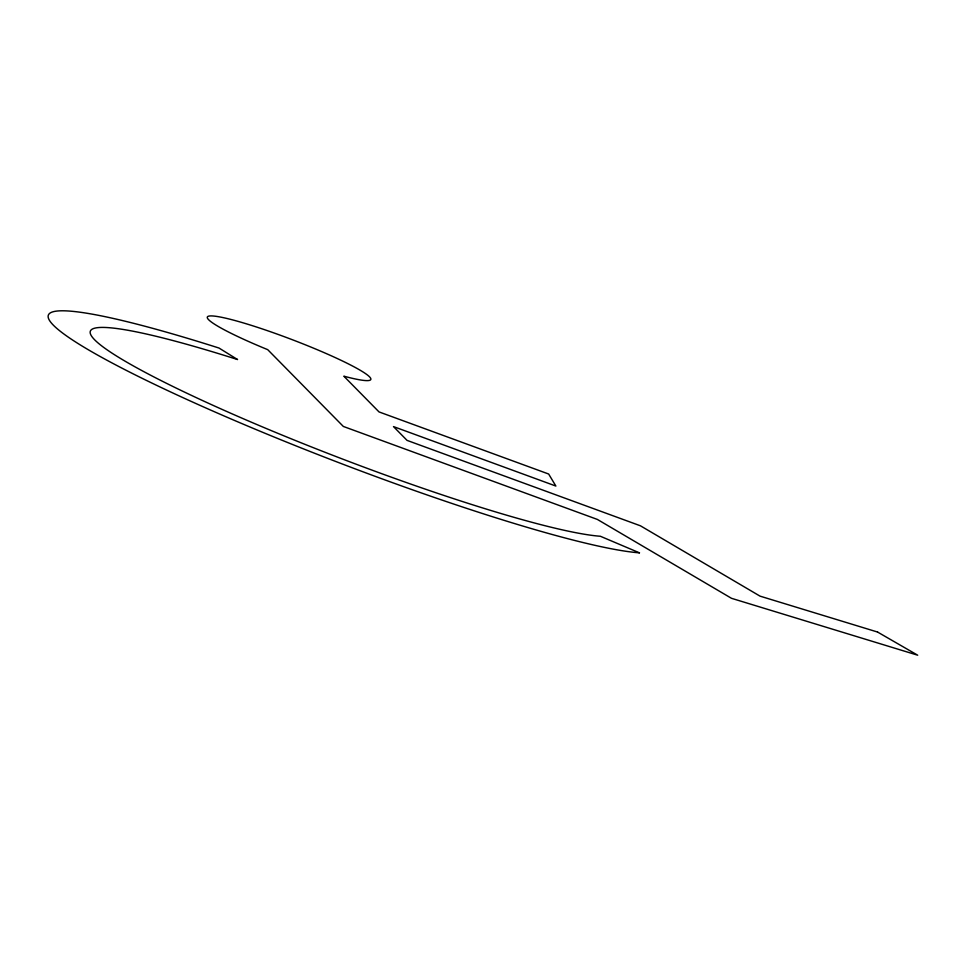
<?xml version="1.0" encoding="UTF-8"?>
<svg xmlns="http://www.w3.org/2000/svg" width="966" height="966" viewBox="0 0 966 966"><rect width="100%" height="100%" fill="white"/><g stroke="black" fill="none" stroke-linecap="round" stroke-linejoin="round"><path stroke-width="1.45" d="M877.563 632.042L760.049 596.143L640.446 525.806L407.06 440.387L393.488 426.598L555.873 486.055L548.652 474.016L379.034 411.927L343.836 376.172A87.471 9.141 20.9 0 0 338.305 359.014A87.471 9.141 20.9 0 0 215.611 316.268A87.471 9.141 20.9 0 0 267.715 349.656L343.341 426.453L597.35 519.418L731.503 598.316L917.7 655.202L877.563 632.042M639.456 552.83L600.345 536.251A282.64 29.548 20.9 0 1 175.51 387.752A282.64 29.548 20.9 0 1 237.564 359.545L218.992 348.038A327.583 34.245 20.9 0 0 147.061 380.725A327.583 34.245 20.9 0 0 639.456 552.83"/></g></svg>
